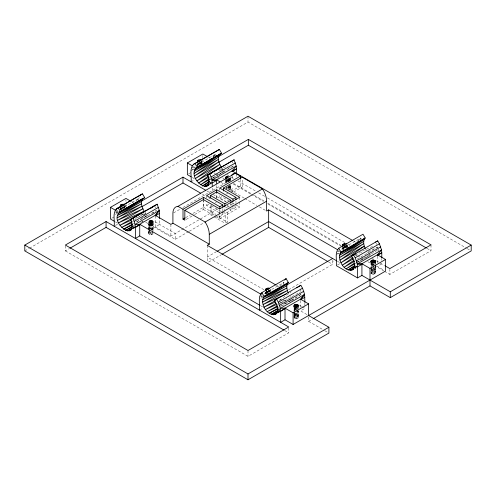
<?xml version="1.0" encoding="UTF-8"?>
<svg xmlns="http://www.w3.org/2000/svg" width="496" height="496" viewBox="0 0 496 496"><rect width="100%" height="100%" fill="white"/><g stroke="black" fill="none" stroke-linecap="round" stroke-linejoin="round"><path stroke-width="0.37" stroke-dasharray="2.48 1.86" d="M120.54 209.796L120.54 207.483M124.837 207.384L124.955 205.17L124.36 206.441L123.337 206.782L123.337 208.611M153.233 233.839L151.615 234.775L149.408 234.428L148.819 233.839L148.819 230.752M148.819 229.983L148.819 223.808M145.75 222.289L175.262 239.326L175.262 233.498L154.306 221.402M201.853 163.854L201.853 160.766M194.785 214.446L203.416 209.467L203.416 201.103M192.981 213.385L203.614 207.247L203.614 201.171M218.965 212.617L206.646 205.499L206.646 202.461M206.646 197.904L206.646 195.622M211.067 205.226L211.067 212.827L214.954 215.072M216.541 198.084L216.541 193.527M216.746 198.152L216.746 193.589M216.343 216.926L219.573 218.792L219.573 209.678M222.853 211.823L222.853 214.861L219.827 216.609L219.827 209.771M226.232 201.68L219.753 197.935L219.753 195.653M219.753 190.334L219.753 188.058M222.853 211.06L222.853 208.022M230.931 208.673L230.931 210.192L224.874 213.695L224.874 212.176M224.874 211.414L224.874 207.613M227.273 212.307L227.273 222.189L225.252 223.355L225.252 213.472M227.931 207.464L227.931 205.282M229.543 185.25L229.543 190.03L230.138 189.441L230.138 185.585M230.138 180.953L230.138 177.097L230.138 180.736M244.156 198.09L230.274 190.073L230.274 185.516M230.931 205.635L230.931 203.354M235.96 203.496L235.96 207.291L232.953 209.027L232.953 205.226M232.953 204.47L232.953 202.951M235.96 202.734L235.96 201.215M265.813 293.675L265.813 292.132M294.24 313.968L294.091 317.031L295.709 316.101L297.916 316.442L298.511 317.031L297.916 318.308L295.709 318.649L294.091 317.713L294.091 312.313M294.091 311.544L294.091 307.687M347.132 247.727L347.132 244.646L347.132 247.56M370.996 262.384L370.996 273.315L371.591 273.904L373.798 274.245L375.41 273.315L375.41 264.827M375.41 264.058L375.41 262.514M431.005 244.85L431.005 250.685L389.868 274.431L389.868 269.328M120.869 209.938L120.981 207.638M148.93 230.857L148.819 233.157L150.431 232.221M148.961 230.094L149.259 223.969M201.748 163.748L201.853 161.448L201.264 162.043L199.057 162.384L198.853 164.647M229.543 190.03L229.766 185.436M229.989 180.842L230.138 177.779M266.147 293.812L266.259 291.518M294.388 310.905L294.537 307.842M347.02 247.622L347.132 245.328L346.543 245.917L344.336 246.258L344.063 249.277M375.267 264.715L374.821 273.904L374.821 266.941M375.305 263.953L375.41 261.652M152.756 230.349L153.115 223.708M197.836 165.732L197.991 162.781L198.034 165.689M226.077 182.795L226.232 179.843M270.072 291.995L270.19 289.782M297.916 316.442L298.195 311.277M343.114 249.606L343.232 247.392M371.231 268.888L370.996 273.315L371.591 272.037L372.614 271.696L374.821 272.037L375.41 272.633L375.044 264.976M371.275 268.15L371.51 263.723M121.706 209.486L121.836 207.985M149.408 232.568L149.662 229.567M149.73 228.811L150.176 223.56M201.134 163.544L201.264 162.043M228.904 185.87L228.52 190.371L228.52 186.366M229.288 181.369L229.543 178.368L227.335 178.709M266.984 293.359L267.177 291.109M294.686 316.442L294.94 313.441M295.263 309.69L295.387 308.19M346.351 248.167L346.543 245.917M374.629 264.492L374.821 262.241L374.821 264.43M124.087 207.595L124.223 206.088M151.819 229.958L152.365 223.919M226.449 188.523L226.585 187.011M226.994 182.485L227.267 179.465M269.297 292.225L269.502 289.962M296.893 316.101L297.439 310.062M297.507 309.306L297.643 307.799M372.068 268.621L371.591 273.904L371.591 268.801M372.341 265.602L372.614 262.589M122.89 208.611L123.039 207.148M150.728 229.307L151.317 223.479M200.018 164.573L200.241 162.384M227.559 188.189L227.707 186.725M228.222 181.629L228.52 178.709M268.169 292.485L268.392 290.296M295.709 316.101L296.23 310.998M296.298 310.267L296.521 308.084M345.371 247.715L345.52 246.258M373.277 267.685L372.614 274.245L372.614 266.96M373.352 266.96L373.724 263.314M138.533 199.838L139.469 196.397M215.301 156.736L216.107 152.712M283.675 285.014L283.954 282.385L284.772 280.221M360.58 240.61L361.404 236.542M356.729 242.563L360.859 237.987L339.896 250.089M212.995 156.984L215.574 154.144L195.92 165.49M268.751 292.169L268.615 290.662L270.227 289.726M279.837 286.452L283.954 282.385L264.3 293.731M357.771 241.031L360.859 237.987M136.102 201.066L138.669 198.543L119.015 209.889M213.001 156.668L215.574 154.144M279.508 300.229L291.202 291.809M355.403 255.787L360.338 252.241M276.873 305.431L278.126 304.538M278.752 304.091L286.273 298.722M134.236 220.174L145.545 212.121M191.065 170.729L194.19 168.516M336.344 254.603L338.842 252.836M221.619 169.917L222.859 169.043L224.762 170.785L217.763 175.553M277.462 307.954L278.702 307.086M366.532 257.474L370.351 254.888L369.39 254.057M278.169 309.857L279.44 308.996M291.524 300.836L301.698 293.961L279.428 306.819M132.215 226.753L134.131 225.463M151.999 213.472L156.469 210.471L133.542 223.708M210.168 182.788L211.439 181.958M217.18 178.213L219.728 176.551M278.38 311.42L279.682 310.577M355.099 267.127L356.376 266.302M131.688 228.65L134.298 226.976M142.116 221.96L143.418 221.123M210.019 184.035L211.308 183.241M276.793 313.336L279.372 311.748M132.618 228.854L134.565 227.67M210.192 184.128L211.494 183.371L210.093 184.146M24.8 250.914L28.824 248.595M29.493 248.205L248 122.053L466.507 248.205M115.742 211.78L118.364 210.267M191.332 168.138L195.263 165.869M115.407 214.408L117.279 213.33M192.312 170.01L194.184 168.931M111.743 218.277L114.973 216.411M188.647 173.879L191.871 172.013M65.354 245.787L65.354 250.889L69.359 248.577M115.407 225.488L118.525 223.69M191.065 181.809L194.81 179.645M143.989 214.576L145.954 213.441L144.262 211.265M221.545 169.799L222.859 169.043L222.01 167.952M136.722 221.613L147.858 215.183L141.664 218.085M210.347 179.106L212.313 177.971M212.97 177.593L224.105 171.163M209.132 180.067L211.098 178.932M211.755 178.554L233.374 166.073L233.12 164.821M133.418 227.528L134.732 226.771M210.323 183.123L211.637 182.367M132.996 227.893L134.311 227.137M209.901 183.495L211.215 182.739M134.608 227.769L132.531 228.923L134.521 227.788M173.581 212.927L180.253 209.076M182.919 207.539L230.274 180.197A13.82 7.979 60 0 1 230.621 177.425M155.242 215.903L155.242 226.982L159.607 224.459L159.607 218.55M230.274 190.073L232.295 188.908L232.295 191.822M185.671 217.608L190.328 214.923M206.646 205.499L210.434 203.31M219.753 197.935L222.413 196.397M226.405 194.091L227.732 193.322M231.062 191.406L240.374 186.025L242.191 187.079L242.191 178.715M186.161 219.43L194.122 214.83M215.283 202.616L216.541 201.884M233.554 192.064L242.191 187.079M155.242 226.982L170.897 236.022L217.93 208.866M175.262 239.326L188.598 231.632M189.261 231.248L204.594 222.394M219.573 218.792L239.748 207.148L239.748 201.829M216.597 251.615L207.254 257.009L268.634 292.448M208.587 262.074L221.266 254.752M259.718 296.379L261.683 295.244M337.274 251.602L339.239 250.468M260.685 298.288L262.558 297.203M337.59 253.884L338.836 253.165M288.579 289.763L332.63 264.331L332.63 259.662M259.439 310.087L263.804 307.563M337.59 264.963L340.089 263.525M280.804 303.161L300.458 291.815M357.052 259.141L378.014 247.033L378.677 251.894M356.326 262.421L378.603 249.562M281.654 306.094L292.789 299.665M355.285 263.587L357.25 262.452M357.901 262.074L370.351 254.888M277.531 310.285L279.496 309.151M278.399 310.217L279.707 309.461M278.392 311.5L279.701 310.744M355.297 267.102L356.605 266.346M278.33 311.804L279.645 311.048M355.235 267.406L356.55 266.65M278.113 312.598L279.422 311.841M354.962 268.324L356.271 267.567M381.79 263.934L377.419 266.457L384.257 270.407M65.354 250.889L248 356.339L288.728 332.828L288.728 326.994M308.599 316.981L308.599 321.352L312.604 319.04M278.411 311.916L279.744 311.184M209.92 183.532L211.246 182.813M133.517 227.676L134.85 226.951M355.316 267.139L356.649 266.426M278.07 310.812L279.446 310.099M133.176 226.48L134.552 225.773M140.746 222.592L142.811 221.532M278.175 308.865L279.558 308.19M213.286 178.058L215.363 177.053M356.45 262.558L365.478 258.224M284.493 303.502L293.446 299.286M208.624 177.562L210 176.923M227.875 168.628L233.374 166.073M135.439 218.234L145.954 213.441M279.589 303.081L288.009 299.231M219.548 169.601L227.962 165.788M368.175 251.484L378.014 247.033M362.365 251.075L374.176 245.743M279.384 300.204L281.468 299.262M226.312 188.164L228.52 187.823L230.138 188.759L229.989 185.696M192.702 167.97L194.761 167.716M115.804 212.369L117.856 212.114M337.987 251.825L340.039 251.584M261.082 296.224L263.134 295.988M115.797 212.561L117.843 212.598M261.082 296.416L262.44 296.447M467.176 248.595L469.861 250.139M426.988 248.366L431.005 250.685M208.456 157.244L210.323 158.323M353.543 241.006L355.551 242.172M218.6 169.719L221.272 171.263M221.929 171.641L223.281 172.422M227.236 174.704L228.631 175.51M231.21 176.998L233.982 178.603M237.999 180.916L256.06 191.351M258.738 192.894L264.759 196.366M267.437 197.916L347.051 243.877M347.721 244.268L349.73 245.427M360.58 251.689L361.906 252.458M372.477 258.559L373.835 259.346M376.489 260.871L384.518 265.509M233.486 183.359L251.59 193.812M254.274 195.362L265.007 201.556M267.685 203.106L341.459 245.694M342.128 246.084L345.483 248.019M213.912 172.844L215.252 173.619M215.921 174.003L217.93 175.162M222.611 177.866L223.95 178.641M224.62 179.025L229.301 181.728M233.318 184.047L250.709 194.091M251.379 194.475L263.419 201.426M268.107 204.129L341.031 246.233M341.701 246.617L345.042 248.552M355.75 254.733L357.089 255.502M357.759 255.893L360.431 257.436M361.1 257.821L363.109 258.98M367.79 261.683L373.81 265.162M374.48 265.546L383.848 270.952M384.518 271.343L389.868 274.431M193.576 166.557L194.823 167.276M221.197 182.503L223.808 184.01M228.377 186.645L232.295 188.908M244.819 198.468L256.717 205.344M259.365 206.869L265.974 210.682M192.324 177.494L194.81 178.926M337.373 261.237L340.045 262.775M223.591 197.817L228.761 200.806M231.992 202.672L235.867 204.91M236.518 205.282L239.748 207.148M332.63 260.828L333.293 261.212M230.125 203.924L232.072 205.046M234.664 206.547L235.96 207.291M206.968 190.991L209.814 192.634M213.168 194.575L225.916 201.928M328.631 262.018L332.63 264.331M227.118 205.66L231.012 207.905M231.657 208.283L232.953 209.027M225.699 207.173L227.007 207.929M229.623 209.442L230.931 210.192M202.436 194.209L205.79 196.143M208.475 197.693L210.49 198.853M220.949 211.426L210.484 205.387L210.862 205.164L210.862 215.041L213.478 216.554M221.607 211.804L224.874 213.695M221.557 214.111L222.853 214.861M203.614 207.247L215.934 214.359M218.531 215.859L219.827 216.609M215.605 215.45L227.273 222.189M203.416 209.467L215.698 216.554M214.136 216.932L225.252 223.355M131.552 201.643L133.418 202.721M276.65 285.417L278.653 286.57M141.713 214.129L144.404 215.686M145.024 216.039L146.419 216.845M288.982 299.15L291.629 300.681M299.584 305.276L301.574 306.423M302.238 306.807L304.885 308.338L300.52 310.856L307.353 314.805M308.599 321.352L324.316 330.429M324.967 330.807L328.898 333.07M116.672 210.955L118.538 212.034M115.419 221.892L117.905 223.33M260.45 305.629L263.134 307.173M284.71 330.51L288.728 332.828M367.561 252.166L368.423 253.22M290.656 296.565L291.524 297.625M376.222 243.294L376.954 244.491M365.626 249.296L366.339 250.505M300.049 288.889L301.115 291.437M231.874 161.008L232.618 162.93M155.465 206.689L155.961 207.967M372.986 263.68L373.128 265.137M373.426 268.057L373.798 271.696M344.559 245.898L344.776 248.081M295.709 306.987L296.007 309.901M296.298 312.815L296.893 318.649L296.893 310.267M267.728 293.576L267.431 290.662L267.431 293.576M227.633 179.075L227.924 181.995M228.371 186.366L228.52 187.823M199.355 162.75L199.504 164.207M150.505 223.839L151.1 229.673M151.392 232.587L151.615 234.775L151.615 232.587M122.376 208.971L122.152 206.782L122.152 208.971M371.864 263.395L372.068 265.664M372.341 268.677L372.614 271.696M343.585 247.07L343.79 249.333M297.166 310.006L297.916 318.308L297.916 309.56M226.585 179.521L226.858 182.54M198.307 163.196L198.443 164.703M151.683 223.863L152.229 229.902M152.297 230.659L152.638 234.428L152.638 231.514M123.337 206.782L123.473 208.295M374.821 272.037L374.437 267.536L373.798 274.245L373.798 266.228M345.644 245.21L345.904 248.211M295.002 310.397L294.686 306.646L294.686 310.608M295.263 313.398L295.709 318.649L295.709 312.815M266.47 291.065L266.662 293.316M228.712 178.411L228.966 181.412M229.35 185.913L229.543 188.164M200.434 162.087L200.558 163.587M149.47 223.522L149.922 228.774M150.176 231.775L150.431 234.775L150.431 231.855M121.26 207.942L121.384 209.442M371.113 263.184L371.312 266.873M371.355 267.611L371.591 272.037M342.879 247.597L342.953 249.073M298.034 308.859L297.916 306.646L297.916 308.828M298.077 309.597L298.511 317.713L298.511 311.153M269.638 290.315L269.719 291.797M225.878 180.048L226.033 182.999M197.6 163.717L197.681 165.199M152.681 223.51L153.072 230.888M124.36 206.441L124.44 207.917M346.58 244.819L346.692 247.113M294.165 307.582L294.351 311.414M294.388 312.182L294.686 318.308L294.686 311.339M265.924 292.026L265.999 293.558M229.617 178.033L229.766 181.096M201.302 160.94L201.45 164.009M148.893 223.708L149.408 234.428L149.408 223.498M120.609 207.384L120.72 209.678M381.79 258.763L381.79 260.245M377.419 256.116L377.419 262.762M375.41 266.755L375.41 273.315M373.798 262.589L373.798 265.503M372.614 263.314L372.614 266.228M371.591 262.241L371.591 266.209M346.543 244.782L346.543 248.105M345.52 245.167L345.52 248.081M344.336 245.898L344.336 248.812M343.313 247.374L343.313 249.562M342.717 247.51L342.717 249.742M304.885 303.168L304.885 306.857M300.52 300.514L300.52 307.167M298.511 306.051L298.511 308.252M296.893 308.084L296.893 309.541M295.709 308.084L295.709 310.267M294.091 306.051L294.091 311.203M294.091 311.928L294.091 317.713M270.227 289.044L270.227 291.958M269.638 289.912L269.638 292.094M268.615 290.296L268.615 292.119M266.408 291.047L266.408 293.961M265.813 291.915L265.813 294.147M248 116.219L248 122.053M248 350.505L248 356.339M240.374 179.186L240.374 186.025M239.748 197.272L239.748 201.066M236.511 174.89L236.511 176.365M232.147 175.937L232.147 179.626M230.138 185.064L230.138 189.441M229.543 177.959L229.543 181.282M228.52 178.349L228.52 181.995M227.335 179.075L227.335 182.354M226.312 179.099L226.312 183.061M226.312 187.116L226.312 188.573M225.717 179.961L225.717 182.925M216.64 185.622L216.64 189.317M212.276 188.145L212.276 191.103M207.254 245.346L207.254 261.386M202.858 155.471L202.858 157.654M202.858 158.385L202.858 162.756M201.853 161.448L201.853 163.686M201.264 160.902L201.264 163.823M200.241 162.025L200.241 164.573M199.057 162.384L199.057 164.573M197.439 163.637L197.439 165.869M170.897 224.359L170.897 236.022M153.233 222.177L153.233 230.969M152.638 222.766L152.638 230.789M151.615 223.479L151.615 230.039M150.431 223.479L150.431 228.941M148.819 222.227L148.819 233.839M125.953 199.869L125.953 201.326M125.953 204.24L125.953 207.154M124.955 205.17L124.955 208.047M124.36 206.032L124.36 207.898M121.129 207.489L121.129 209.678M120.54 207.353L120.54 209.541M279.378 311.941L278.064 312.703L279.372 311.965M356.326 267.443L355.012 268.2L356.32 267.462"/><path stroke-width="0.74" d="M120.54 206.714L120.54 205.17L121.129 204.575L123.337 204.234L124.36 204.575M259.78 305.238L139.736 235.935L135.371 238.452L135.371 227.373L139.723 224.266L155.229 215.314L170.897 224.359L172.912 223.194L172.912 213.311A13.82 7.979 60 0 1 177.965 206.348L235.327 173.234L240.374 176.148L240.374 178.43M337.385 249.581L268.652 209.901L266.631 211.067L266.631 201.19A15.426 8.909 60 0 0 262.496 188.92L242.191 177.196L223.591 187.941L239.748 197.272L219.573 208.915L203.416 199.584L184.834 210.316L184.834 220.193L183.012 219.145L183.012 209.269L203.614 197.371L219.827 206.727L222.853 204.978L222.853 207.26M203.614 200.409L203.614 197.371M275.987 285.033L207.254 245.346L209.275 244.181L209.275 234.304A15.426 8.909 60 0 0 205.133 222.034L184.834 210.316M210.484 197.786L210.484 195.505L216.541 192.008L230.931 200.316L230.931 202.597M216.746 192.832L216.746 189.794L232.953 199.15L235.96 197.414L235.96 199.696M219.827 209.008L219.827 206.727M224.874 206.857L224.874 203.813L210.484 195.505M232.953 201.432L232.953 199.15M426.318 247.981L248.36 145.235L248.36 139.401L218.5 156.637M265.813 290.588L265.813 289.044L266.408 288.449L268.615 288.108L269.638 288.449M294.091 306.912L294.091 305.369L294.686 304.78L296.893 304.439L298.511 305.369L297.916 306.646L296.893 306.987L294.686 306.646L294.091 306.051M375.41 262.514L375.41 260.97L374.821 260.375L372.614 260.034L370.996 260.97L371.591 262.241L372.614 262.589L374.821 262.241L375.41 261.652M121.018 206.875L121.129 204.575L121.129 206.764M149.296 223.2L149.408 220.906L151.615 220.559L153.233 221.495L152.638 222.766L150.431 223.113L148.819 222.177L149.408 220.906L149.408 223.088M266.296 290.749L266.408 288.449L266.408 290.637M294.574 307.074L294.686 304.78L294.686 306.962M122.028 205.735L122.152 204.234L122.152 206.423M150.176 223.56L150.431 220.559L150.431 223.479M267.301 289.608L267.431 288.108L267.431 289.571M295.455 307.439L295.709 304.439L295.709 307.353M152.433 223.169L152.638 220.906L152.638 223.088M297.712 307.043L297.916 304.78L297.916 306.962M123.188 205.691L123.337 204.234M151.317 223.479L151.615 220.559L151.615 223.479M268.466 289.571L268.615 288.108M296.596 307.353L296.893 304.439L296.893 307.353M159.607 218.55L159.328 210.434L157.195 204.209L130.733 219.406C138.824 244.615 106.857 221.495 120.46 211.643L144.696 197.65L142.457 193.843L116.517 208.797C112.239 213.478 114.967 220.59 114.161 226.207M288.368 293.093C286.899 289.825 285.708 285.411 288.312 282.398L286.093 278.628L261.851 292.621C257.486 297.271 260.251 304.451 259.439 310.087M313.267 318.655L369.997 285.901L390.296 297.625L471.2 250.914L471.2 245.086L390.296 291.791L361.919 275.41L357.548 277.927L336.344 265.682C337.15 260.053 334.391 252.873 338.756 248.223L362.998 234.224L365.217 237.993L340.981 251.993C335.935 259.024 345.092 274.052 353.654 269.08M191.065 181.809C191.865 176.185 189.143 169.08 193.415 164.399L219.362 149.445L221.6 153.245L195.901 167.946C186.558 180.067 215.425 198.499 207.638 175.007L234.1 159.805L236.232 166.036L236.511 174.152M155.694 215.295L159.328 210.434L135.092 224.428L135.371 227.373L139.736 224.855L139.723 224.266L135.092 224.428L132.953 218.203L157.195 204.209M304.885 302.424L304.612 294.351L300.508 299.187L300.52 299.776L304.612 294.351L302.535 288.207L300.824 285.281L296.744 287.829M139.897 195.864L140.752 194.804M285.212 279.688L286.093 278.628M155.229 215.314L159.328 210.434M234.1 159.805L209.858 173.798L211.997 180.029L216.628 179.862L232.134 170.915L236.232 166.036L211.997 180.029L212.276 185.932M353.623 269.03L351.689 270.215C356.711 267.17 353.921 259.898 351.255 256.091L353.493 254.876L355.198 257.802L357.281 263.946L361.906 263.736L377.413 254.789L381.517 249.953L379.434 243.809L377.729 240.876L375.491 242.098M352.935 257.56L342.451 265.106L353.592 258.676M208.642 175.851L198.617 183.036L208.444 177.363M215.531 170.909L221.166 166.867C218.91 163.196 216.789 157.598 220.137 153.952L194.835 169.266L219.077 155.273L194.252 171.114L218.488 157.12L194.178 173.364L218.42 159.371L194.63 175.851L218.866 161.857L195.567 178.411L219.802 164.418L196.924 180.86L221.166 166.867M354.187 260.059L344.187 267.22L354.671 261.169M471.2 245.086L248 116.219L24.8 245.086L24.8 250.914L248 379.781L328.898 333.07L328.898 327.242L308.599 315.524L308.599 303.862L300.508 299.187L285.002 308.14L280.649 311.252L280.649 322.332L285.014 319.808L293.093 324.471L385.504 271.12L385.504 259.458L377.413 254.789L377.419 255.378L381.79 252.855L381.517 249.953L357.281 263.946L357.548 277.927M151.199 208.097L154.969 205.412M209.207 178.659L200.52 184.779L209.69 179.484M354.169 263.227L346.109 268.882L354.628 263.965M209.498 181.195L202.504 185.969L209.709 181.809M355.086 265.236L348.093 269.979L354.646 266.197M208.89 183.619L204.426 186.527L209.014 183.88M354.466 267.542L349.996 270.432L354.584 267.784M209.374 184.431L206.162 186.415L208.89 184.884L207.582 185.64M114.179 221.179L110.447 219.021L110.447 207.359L125.953 198.412L130.932 201.283M191.084 176.774L187.352 174.623L187.352 162.961L202.858 154.008L207.836 156.885M116.517 208.797L142.457 193.843M193.415 164.399L219.362 149.445M115.227 210.391L116.541 209.634M197.358 167.245L221.6 153.245L195.901 167.946L197.358 167.245L195.12 163.438M106.082 221.545L65.354 245.055L248 350.505L288.728 326.994L106.082 221.545L106.082 227.379L284.041 330.119M140.988 201.395L182.987 177.146L205.79 190.315M70.029 248.192L106.082 227.379M141.651 206.838L182.987 182.974L200.427 193.043M218.5 162.471L248.36 145.235M144.696 197.65C139.308 200 141.788 207.52 144.262 211.265L120.026 225.265L131.235 220.15M132.196 221.383L121.712 227.435L132.035 222.599M134.273 221.315L158.509 207.322M211.178 176.917L235.414 162.924M132.792 223.882L123.616 229.177L132.587 224.8M132.804 226.207L125.6 230.367L132.488 226.833M132.11 228.284L127.522 230.931L132.184 228.396M155.242 215.903L159.607 213.379M212.276 182.974L216.64 180.451L216.628 179.862L219.895 181.747M216.746 189.794L206.646 195.622L222.853 204.978M240.374 176.148L219.753 188.058L235.96 197.414M183.012 219.145L185.008 217.992M224.874 203.813L230.931 200.316M205.133 222.034L262.496 188.92M209.275 234.304L266.631 201.19M217.267 251.23L268.652 221.563L336.71 260.853M221.935 254.367L268.652 227.391L327.968 261.634M260.536 294.215L261.845 293.458M288.312 282.398L264.077 296.391C259.03 303.422 268.187 318.451 276.749 313.478L274.784 314.613C279.806 311.569 277.016 304.302 274.35 300.489L300.824 285.281M287.246 284.698L332.63 258.497M377.729 240.876L351.255 256.091L356.116 253.896M275.268 300.657L264.126 307.086L275.224 302.083M352.172 256.258L341.031 262.688L364.262 246.14C363.537 243.468 363.19 240.2 365.217 237.993L339.989 253.4L364.225 239.407L339.481 255.322L363.723 241.329L339.493 257.622L363.735 243.623L340.02 260.133L364.262 246.14L365.273 248.694M276.03 303.453L265.552 309.504L276.78 304.364M304.612 294.351L280.376 308.345L285.002 308.14L285.014 308.729L280.649 311.252L280.376 308.345L278.293 302.2L302.535 288.207M355.198 257.802L379.434 243.809M277.109 305.945L267.282 311.618L277.611 306.751M279.577 305.276L303.819 291.282M356.481 260.877L380.723 246.884M277.723 308.363L269.204 313.28L277.487 309.206M277.741 310.595L271.188 314.377L277.382 311.172M277.679 312.182L273.091 314.83L277.748 312.282M300.52 299.776L304.885 297.259M357.548 266.848L361.919 264.331L361.906 263.736L369.997 268.41L385.504 259.458M285.002 308.14L293.093 312.809L308.599 303.862M24.8 245.086L248 373.947L328.898 327.242M274.35 300.489L276.588 299.274L278.293 302.2M209.858 173.798L207.638 175.007L211.842 173.098M130.733 219.406L132.953 218.203M286.266 294.047L263.116 304.532L287.358 290.538L262.589 302.021L286.831 288.027L262.576 299.72L286.818 285.727L263.085 297.805L287.327 283.811L264.077 296.391L261.851 292.621M144.262 211.265L118.662 222.809L142.904 208.816L117.726 220.255L141.961 206.255L117.273 217.763L141.515 203.769L117.347 215.518L141.583 201.519L117.936 213.664L142.172 199.671L118.997 212.344L143.232 198.35L120.46 211.643L118.222 207.843M232.134 170.915L236.511 168.981L232.147 171.504L232.134 170.915L352.873 240.622M377.413 254.789L381.79 252.855L381.79 258.025M201.264 160.177L200.241 159.836L198.034 160.177L197.439 161.448L198.034 162.043M228.52 176.161L226.312 176.502L225.717 177.779L226.312 178.368M357.281 263.946L361.919 264.331L361.919 275.41M211.997 180.029L216.64 180.451L216.64 183.408M346.543 244.051L345.52 243.71L343.313 244.051L342.717 245.328L343.313 245.917M248.36 139.401L431.005 244.85L389.868 268.603L385.187 265.893M187.352 162.961L192.33 165.838M177.965 206.348L183.012 209.269M172.912 223.194L209.275 244.181M110.447 207.359L116.052 210.595M139.723 224.266L261.138 294.357M265.813 289.726L266.408 290.315M120.54 205.852L121.129 206.441M338.756 248.223L340.981 251.993M372.911 262.954L372.614 260.034L372.614 262.954M344.484 245.167L344.336 243.71L344.336 245.167M227.484 177.618L227.335 176.161L227.335 177.618M199.206 161.293L199.057 159.836L199.057 161.293M371.795 262.644L371.591 260.375L371.591 262.564M343.449 245.563L343.313 244.051L343.313 245.508M226.449 178.014L226.312 176.502L226.312 177.959M198.171 161.684L198.034 160.177L198.034 161.634M373.99 262.285L373.798 260.034L373.798 262.954M371.076 262.446L370.996 260.97L370.996 262.427M342.798 246.121L342.717 244.646L342.717 246.103M225.798 178.572L225.717 177.097L225.717 178.554M197.52 162.242L197.439 160.766L197.439 162.223M374.933 262.675L374.821 260.375L374.821 262.564M390.296 291.791L390.296 297.625M375.41 260.97L375.41 262.427M369.997 268.41L369.997 285.901M294.091 305.369L294.091 306.826M293.093 312.809L293.093 324.471M285.014 308.729L285.014 319.808M268.652 209.901L268.652 227.391M265.813 289.044L265.813 290.501M248 373.947L248 379.781M223.591 187.941L223.591 190.979M200.241 159.836L200.241 161.293M182.987 177.146L182.987 182.974M139.736 224.855L139.736 235.935M120.54 205.17L120.54 206.627M231.632 175.243A13.82 7.979 60 0 1 235.327 173.234M131.223 229.679L129.258 230.814L131.229 229.679"/></g></svg>
